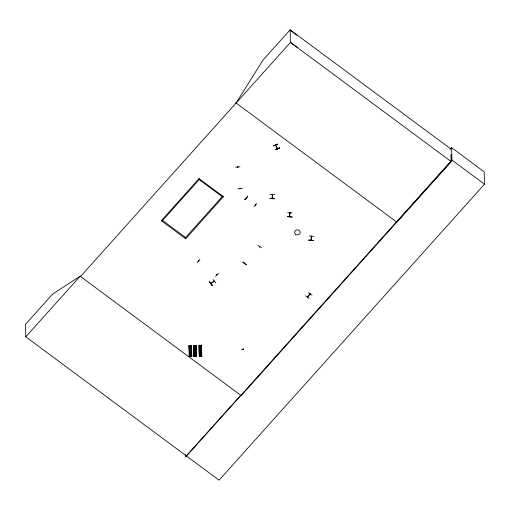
<?xml version="1.0" encoding="UTF-8"?>
<svg xmlns="http://www.w3.org/2000/svg" width="510" height="510" viewBox="0 0 510 510"><rect width="100%" height="100%" fill="white"/><g stroke="black" fill="none" stroke-linecap="round" stroke-linejoin="round"><path stroke-width="0.76" d="M269.981 198.575C276.726 198.371 275.84 199.321 269.975 198.46M242.18 349.42L241.95 349.847L242.123 349.395M243.047 349.031L243.582 349.14L243.149 349.344M243.538 349.184L243.009 349.05L243.359 348.872M287.34 216.667C292.09 216.852 295.596 217.534 287.334 216.578M308.907 240.121L313.357 240.427L308.907 240.14M270.134 194.488L274.597 194.546M272.315 198.53L272.13 198.173M272.225 194.737L272.442 194.552M237.737 167.261L237.845 166.84M210.802 283.388L211.095 283.133M210.981 283.464L214.391 280.959M308.907 240L308.888 240.325L313.338 240.599M287.697 212.619L292.153 212.861M289.839 212.587L289.808 213.218L289.992 212.6M289.476 216.763L289.788 212.848M289.667 216.565L290.018 212.861M289.667 216.744L289.674 216.24M313.72 236.359L309.277 235.977M237.909 167.414L237.909 167.101M198.428 260.98L198.792 261.458L198.537 261.05M311.24 240.178L311.584 236.117M310.074 294.155L310.195 293.945M310.309 293.856L310.093 293.805M244.532 263.198L244.73 263.517L244.73 262.975M259.781 246.668L259.462 247.018M272.34 198.53L272.442 194.374M246.234 198.269L246.12 198.384M255.178 205.096L255.172 204.912M246.266 264.811L242.856 262.121M275.534 145.203L277.363 148.563M212.173 285.147L209.521 281.89M212.147 285.256L209.514 281.896L212.179 285.249M214.174 281.303L210.866 283.496M307.409 297.024L310.188 293.766M307.383 296.833L307.766 296.692M244.558 263.389L244.832 263.122L244.513 263.287M259.373 246.897L259.756 246.719M236.105 103.014L262.969 60.123L290.139 29.822L450.808 148.939M310.29 294.13L307.511 296.979M305.681 295.781L309.149 298.426M450.043 149.462L451.624 147.702L484.2 171.857L484.5 184.193L219.051 480.178L25.806 336.81L80.185 276.171L80.561 276.452M223.425 196.56L185.704 238.776L161.345 220.715L199.059 178.5M308.569 292.657L312.018 295.213M186.475 456.023L451.924 160.044L451.624 147.702M240.816 395.326L185.385 456.89L185.328 454.595M451.248 161.632L396.774 222.124L235.728 102.733M247.573 196.643L244.641 199.818L247.477 196.669M256.842 203.605L254.063 206.799M199.907 259.437L197.032 262.567M198.868 261.075C198.377 261.828 198.76 260.642 198.728 261.413M216.68 274.501L216.922 274.871L216.737 274.316M218.427 273.252L215.596 276.407M237.698 167.038L237.705 167.223M240.012 188.222L240.051 188.445M211.981 285.37L209.476 282.017M258.028 245.291L261.458 247.796M213.116 279.563L215.768 282.82M290.139 29.822L290.451 42.419L80.529 276.49L80.146 276.216L52.67 294.047L25.5 324.341L25.806 336.81M272.289 194.552L272.11 198.524M191.677 356.573L191.632 345.608L189.051 345.659L189.312 356.662L189.089 345.665M190.058 356.637L189.707 356.649L189.656 345.57L190.051 356.643M190.88 345.633L191.39 356.63L191.02 345.55M193.672 345.525L196.216 345.468L196.433 356.471L193.864 356.515L193.641 345.519L193.896 356.522L193.978 345.512L194.029 356.375M194.074 345.506L194.425 345.5L194.616 356.509L194.412 345.5M195.47 345.493L195.668 356.49L195.604 345.41L195.999 356.484M196.267 356.394L196.038 345.404L196.267 356.433M199.423 356.209L199.384 345.34L199.034 345.353L199.289 356.356L199.18 345.308L201.437 345.238L201.82 356.305L199.251 356.35M199.467 345.34L199.818 345.334L200.003 356.343L199.467 345.34L199.722 356.35M201.048 356.324L201.399 356.311L200.997 345.244L201.106 356.324M189.274 356.656L191.856 356.611M191.703 356.579L191.454 345.544L191.677 356.471M193.978 345.512L194.304 356.509L194.648 356.496M195.655 356.49L196.006 356.477M277.51 144.037L273.57 145.994M273.545 145.93L277.58 144.177M275.476 149.551C288.354 144.177 266.641 153.37 279.62 148.091M275.476 149.653L279.62 148.11M214.174 281.488L213.996 281.405M210.987 283.643L210.847 283.305M189.204 345.614L189.618 356.649M189.637 345.608L189.886 356.605M189.522 345.653L189.765 356.649M191.62 345.614L191.518 356.624M194.106 345.512L194.304 356.509M194.227 345.468L194.488 356.464M195.585 345.448L195.853 356.445M196.184 345.48L196.407 356.477M199.786 345.34L199.837 356.299M201.412 345.27L201.635 356.273M199.404 356.311L199.225 345.308M235.55 167.172L239.993 166.776M242.365 188.509L237.921 188.904M199.225 346.398L201.456 346.354M189.248 346.704L191.48 346.66M193.832 346.564L196.063 346.519M201.552 351.141L199.321 351.122M191.575 351.447L189.337 351.428M201.571 352.257L199.34 352.238M191.594 352.563L189.363 352.544M189.388 353.602L191.62 353.494M189.408 354.718L191.639 354.609M196.242 355.272L194.01 355.26M275.661 145.082L277.567 148.659M201.023 345.283L201.201 356.28L200.997 345.244M189.624 356.649L189.223 345.582M216.744 274.495L216.635 274.342M290.152 30.186L297.177 35.324M297.477 47.557L290.451 42.419L451.12 161.53L241.192 395.607L80.146 276.216M451.924 160.044L484.5 184.193M199.059 178.653L223.425 196.72M242.837 262.153L246.292 264.805M311.043 240.191L311.412 236.015M289.718 216.469L289.444 216.552M450.948 154.447L451.101 160.746M309.997 294.385L309.882 294.295M255.433 204.873L255.312 205.218L255.319 204.784M240.172 188.069L240.248 188.388M222.749 196.063L185.034 238.125M222.201 196.675L199.18 179.609M199.729 178.997L162.008 221.059M201.597 353.181L199.365 353.232M201.616 354.297L199.384 354.348M201.635 355.043L199.404 355.094M198.53 260.871L198.479 261.248M196.159 351.243L193.927 351.288M196.178 352.359L193.947 352.404M196.203 353.347L193.972 353.398M196.222 354.463L193.991 354.514M191.652 355.355L189.42 355.4M185.583 237.507L162.562 220.441M195.923 345.48L196.146 356.484M295.647 234.326A2.786 2.531 -1.4 0 0 300.16 232.758A2.786 2.531 -1.4 0 0 296.431 229.991A2.786 2.531 -1.4 0 0 295.647 234.326"/></g></svg>
